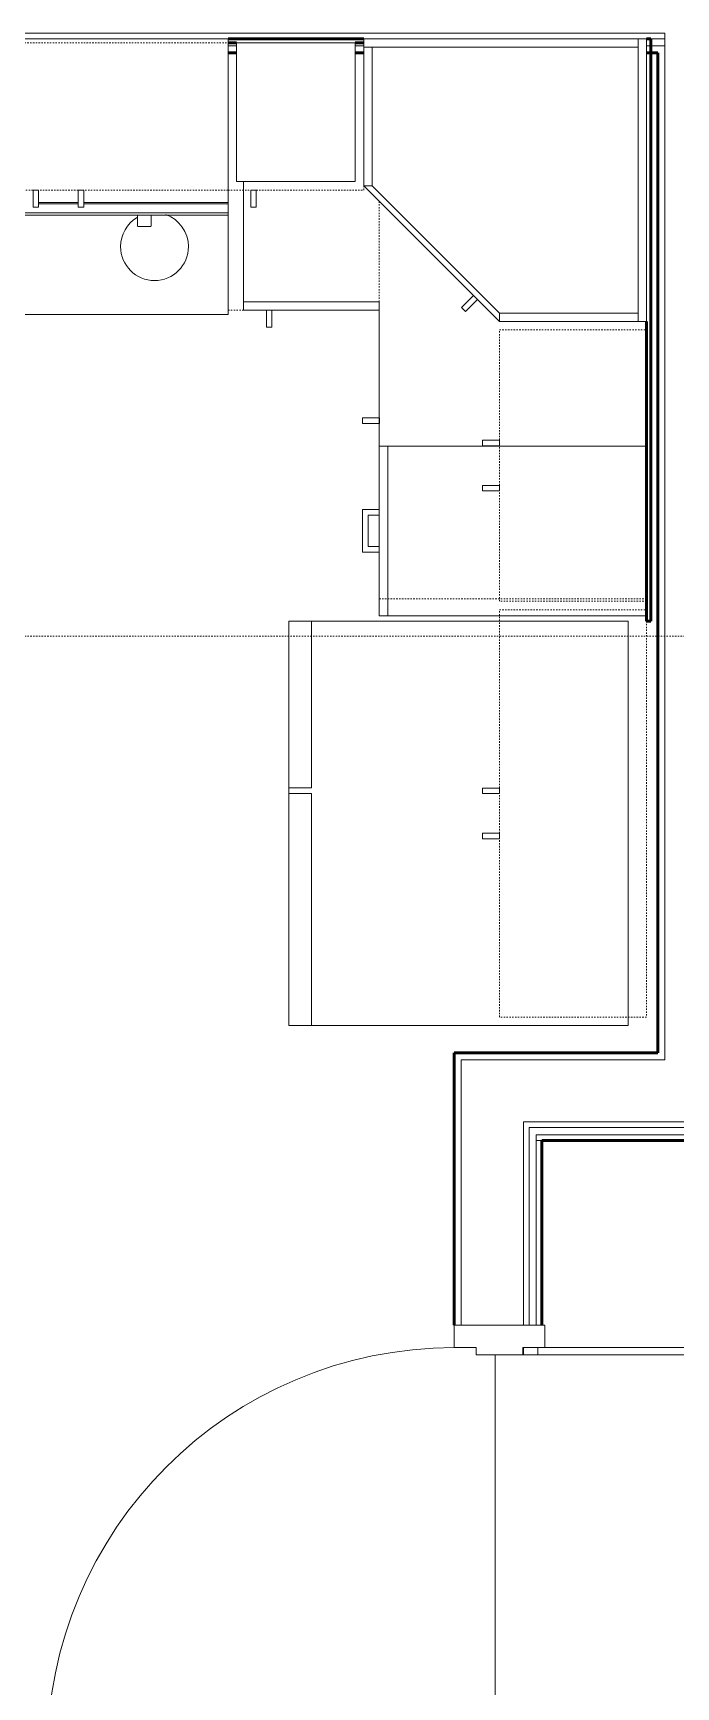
# Model space of a CAD drawing. Header units: inches. Extents: x -4217 to -1814, y 9706 to 12425.
# Drawn here: x -3542.5 to -3485.7, y 10977.5 to 11123.7 of the extents above; entities that cross this region are included whole.
import ezdxf

# ---------------------------------------------------------------- set-up
doc = ezdxf.new("R2010")
doc.units = ezdxf.units.IN
doc.header["$MEASUREMENT"] = 0
doc.linetypes.add('Aligning Line 1_8_', pattern=[0.25, 0.125, -0.125])
doc.linetypes.add('Dash', pattern=[0.25, 0.125, -0.125])
for name, color, linetype, lineweight in [('A-DOOR-7', 31, 'Continuous', 9), ('A-DOOR-FRAM', 31, 'Continuous', 20), ('A-FLOR', 192, 'Continuous', 13), ('A-FLOR-1', 50, 'Continuous', 13), ('A-WALL', 113, 'Continuous', 13), ('A-WALL-3', 10, 'Continuous', 50), ('G-ANNO-SYMB', 111, 'Aligning Line 1_8_', 9), ('I-WALL-3', 2, 'Continuous', 50), ('Q-CASE', 31, 'Continuous', 9), ('Q-CASE-3', 250, 'Continuous', 9), ('Q-CASE-4', 250, 'Dash', 9), ('Q-CASE-HDLN-1', 250, 'Dash', 9), ('Q-SPCQ-1', 250, 'Continuous', 9)]:
    doc.layers.add(name, color=color, linetype=linetype, lineweight=lineweight)

msp = doc.modelspace()

# ---------------------------------------------------------------- linework, layer by layer
at = {"layer": 'A-DOOR-7'}
msp.add_arc((-3505.29874, 10971.4894), 36, 90, 180, dxfattribs=at)
at = {"layer": 'A-DOOR-FRAM'}
for p, q in [((-3505.29874, 11009.4894), (-3497.29874, 11009.4894)), ((-3505.29874, 11007.4894), (-3505.29874, 11009.4894)), ((-3497.29874, 11009.4894), (-3497.29874, 11007.4894)), ((-3503.36124, 11007.4894), (-3505.29874, 11007.4894)), ((-3503.36124, 11006.8644), (-3503.36124, 11007.4894)), ((-3499.23624, 11006.8644), (-3503.36124, 11006.8644)), ((-3499.23624, 11007.4894), (-3499.23624, 11006.8644)), ((-3497.29874, 11007.4894), (-3499.23624, 11007.4894))]:
    msp.add_line(p, q, dxfattribs=at)
at = {"layer": 'A-FLOR'}
for p, q in [((-3501.67374, 11006.8644), (-3501.67374, 10972.1144)), ((-3435.32374, 11006.8644), (-3499.23624, 11006.8644)), ((-3497.29874, 11007.4894), (-3435.32374, 11007.4894))]:
    msp.add_line(p, q, dxfattribs=at)
at = {"layer": 'A-FLOR-1'}
for p, q in [((-3499.17374, 11006.8644), (-3499.17374, 11007.4894)), ((-3497.92374, 11007.4894), (-3497.92374, 11006.8644))]:
    msp.add_line(p, q, dxfattribs=at)
at = {"layer": 'A-WALL'}
for p, q in [((-3486.67374, 11123.6894), (-3852.47374, 11123.6894)), ((-3486.67374, 11032.9394), (-3486.67374, 11123.6894)), ((-3513.29874, 11123.1894), (-3525.29874, 11123.1894)), ((-3524.54874, 11122.5644), (-3525.29874, 11122.5644)), ((-3513.29874, 11122.5644), (-3514.04874, 11122.5644)), ((-3486.67374, 11123.1894), (-3488.29874, 11123.1894)), ((-3486.67374, 11122.5644), (-3488.29874, 11122.5644)), ((-3504.67374, 11009.4894), (-3504.67374, 11032.9394)), ((-3486.67374, 11032.9394), (-3504.67374, 11032.9394)), ((-3499.17374, 11009.4894), (-3499.17374, 11027.4394)), ((-3481.17374, 11027.4394), (-3499.17374, 11027.4394)), ((-3498.67374, 11009.4894), (-3498.67374, 11026.9394)), ((-3480.67374, 11026.9394), (-3498.67374, 11026.9394)), ((-3498.04874, 11009.4894), (-3498.04874, 11026.3144)), ((-3480.04874, 11026.3144), (-3498.04874, 11026.3144)), ((-3497.54874, 11025.8144), (-3498.04874, 11025.8144))]:
    msp.add_line(p, q, dxfattribs=at)
at = {"layer": 'A-WALL-3'}
for p, q in [((-3513.29874, 11123.1894), (-3525.29874, 11123.1894)), ((-3525.29874, 11122.8144), (-3524.54874, 11122.8144)), ((-3514.04874, 11122.8144), (-3513.29874, 11122.8144)), ((-3487.92374, 11123.1894), (-3488.29874, 11123.1894)), ((-3487.92374, 11071.7144), (-3487.92374, 11123.1894)), ((-3488.29874, 11098.1894), (-3488.29874, 11071.7144)), ((-3488.29874, 11071.7144), (-3487.92374, 11071.7144))]:
    msp.add_line(p, q, dxfattribs=at)
at = {"layer": 'G-ANNO-SYMB'}
msp.add_line((-1910.90801, 11070.38095), (-4027.08301, 11070.38095), dxfattribs=at)
at = {"layer": 'I-WALL-3'}
for p, q in [((-3525.29874, 11121.9394), (-3524.54874, 11121.9394)), ((-3514.04874, 11121.9394), (-3513.29874, 11121.9394)), ((-3488.29874, 11121.9394), (-3487.29874, 11121.9394)), ((-3487.29874, 11121.9394), (-3487.29874, 11033.5644)), ((-3505.29874, 11033.5644), (-3505.29874, 11009.4894)), ((-3487.29874, 11033.5644), (-3505.29874, 11033.5644)), ((-3497.54874, 11009.4894), (-3497.54874, 11025.8144)), ((-3497.54874, 11025.8144), (-3479.54874, 11025.8144))]:
    msp.add_line(p, q, dxfattribs=at)
at = {"layer": 'Q-CASE'}
for p, q in [((-3513.29874, 11110.1894), (-3501.29874, 11098.1894)), ((-3512.54874, 11110.1894), (-3513.29874, 11110.1894)), ((-3501.29874, 11098.9394), (-3512.54874, 11110.1894)), ((-3501.29874, 11098.1894), (-3501.29874, 11098.9394))]:
    msp.add_line(p, q, dxfattribs=at)
at = {"layer": 'Q-CASE-3'}
for p, q in [((-3525.29874, 11123.1894), (-3555.18063, 11123.1894)), ((-3525.29874, 11123.1894), (-3525.29874, 11108.70121)), ((-3514.04874, 11122.8144), (-3524.54874, 11122.8144)), ((-3524.54874, 11122.8144), (-3524.54874, 11110.5644)), ((-3514.04874, 11110.5644), (-3514.04874, 11122.8144)), ((-3513.29874, 11123.1894), (-3513.29874, 11122.4394)), ((-3489.04874, 11123.1894), (-3513.29874, 11123.1894)), ((-3512.54874, 11122.4394), (-3513.29874, 11122.4394)), ((-3513.29874, 11122.4394), (-3513.29874, 11110.1894)), ((-3513.29874, 11122.4394), (-3489.04874, 11122.4394)), ((-3489.04874, 11122.4394), (-3512.54874, 11122.4394)), ((-3512.54874, 11122.4394), (-3512.54874, 11110.1894)), ((-3512.54874, 11110.1894), (-3512.54874, 11122.4394)), ((-3489.04874, 11122.4394), (-3489.04874, 11123.1894)), ((-3488.29874, 11123.1894), (-3489.04874, 11123.1894)), ((-3489.04874, 11123.1894), (-3489.04874, 11098.1894)), ((-3489.04874, 11098.9394), (-3489.04874, 11122.4394)), ((-3488.29874, 11098.1894), (-3488.29874, 11123.1894)), ((-3524.54874, 11110.5644), (-3514.04874, 11110.5644)), ((-3523.92374, 11110.5644), (-3523.92374, 11099.1894)), ((-3542.53718, 11109.8144), (-3542.04874, 11109.8144)), ((-3542.53718, 11109.8144), (-3542.53718, 11108.31514)), ((-3542.04874, 11108.31514), (-3542.04874, 11109.8144)), ((-3538.53718, 11109.8144), (-3538.04874, 11109.8144)), ((-3538.53718, 11109.8144), (-3538.53718, 11108.31514)), ((-3538.04874, 11108.31514), (-3538.04874, 11109.8144)), ((-3523.29874, 11109.8144), (-3522.81029, 11109.8144)), ((-3523.29874, 11109.8144), (-3523.29874, 11108.31514)), ((-3522.81029, 11108.31514), (-3522.81029, 11109.8144)), ((-3513.29874, 11110.1894), (-3512.54874, 11110.1894)), ((-3512.54874, 11110.1894), (-3501.29874, 11098.9394)), ((-3555.18063, 11107.7957), (-3525.29874, 11107.7957)), ((-3555.18063, 11107.59006), (-3525.29874, 11107.59006)), ((-3542.53718, 11108.31514), (-3542.04874, 11108.31514)), ((-3538.53718, 11108.70121), (-3542.04874, 11108.70121)), ((-3542.04874, 11108.5831), (-3538.53718, 11108.5831)), ((-3538.53718, 11108.31514), (-3538.04874, 11108.31514)), ((-3525.29874, 11108.70121), (-3538.04874, 11108.70121)), ((-3538.04874, 11108.5831), (-3525.29874, 11108.5831)), ((-3533.29086, 11106.63942), (-3533.29086, 11107.55462)), ((-3532.09875, 11107.55462), (-3532.09875, 11106.63942)), ((-3525.29874, 11108.5831), (-3525.29874, 11107.7957)), ((-3525.29874, 11107.7957), (-3525.29874, 11107.59006)), ((-3523.29874, 11108.31514), (-3522.81029, 11108.31514)), ((-3533.29086, 11106.59025), (-3532.09875, 11106.59025)), ((-3503.59683, 11100.48749), (-3504.65697, 11099.42736)), ((-3504.31158, 11099.08198), (-3503.25145, 11100.14211)), ((-3523.92374, 11099.9394), (-3511.92374, 11099.9394)), ((-3523.92374, 11099.1894), (-3511.92374, 11099.1894)), ((-3521.91218, 11099.1894), (-3521.42374, 11099.1894)), ((-3521.91218, 11099.1894), (-3521.91218, 11097.69014)), ((-3521.42374, 11097.69014), (-3521.42374, 11099.1894)), ((-3511.92374, 11099.9394), (-3511.92374, 11087.1894)), ((-3511.92374, 11099.9394), (-3511.92374, 11099.1894)), ((-3511.92374, 11099.1894), (-3511.92374, 11087.1894)), ((-3504.65697, 11099.42736), (-3504.31158, 11099.08198)), ((-3501.29874, 11098.9394), (-3489.04874, 11098.9394)), ((-3489.04874, 11098.9394), (-3501.29874, 11098.9394)), ((-3501.29874, 11098.9394), (-3501.29874, 11098.1894)), ((-3489.04874, 11098.1894), (-3489.04874, 11098.9394)), ((-3521.91218, 11097.69014), (-3521.42374, 11097.69014)), ((-3501.29874, 11098.1894), (-3489.04874, 11098.1894)), ((-3489.04874, 11098.1894), (-3488.29874, 11098.1894)), ((-3513.41893, 11089.67784), (-3513.41893, 11089.1894)), ((-3511.91968, 11089.67784), (-3513.41893, 11089.67784)), ((-3513.41893, 11089.1894), (-3511.91968, 11089.1894)), ((-3511.91968, 11089.67784), (-3511.91968, 11089.1894)), ((-3511.92374, 11087.1894), (-3511.17374, 11087.1894)), ((-3511.92374, 11072.1894), (-3511.92374, 11087.1894)), ((-3511.92374, 11087.1894), (-3488.29874, 11087.1894)), ((-3488.29874, 11087.1894), (-3511.17374, 11087.1894)), ((-3511.17374, 11087.1894), (-3511.17374, 11072.1894)), ((-3502.79799, 11087.70284), (-3502.79799, 11087.2144)), ((-3501.29874, 11087.70284), (-3502.79799, 11087.70284)), ((-3502.79799, 11087.2144), (-3501.29874, 11087.2144)), ((-3501.29874, 11087.70284), (-3501.29874, 11087.2144)), ((-3502.79799, 11083.70284), (-3502.79799, 11083.2144)), ((-3501.29874, 11083.70284), (-3502.79799, 11083.70284)), ((-3502.79799, 11083.2144), (-3501.29874, 11083.2144)), ((-3501.29874, 11083.70284), (-3501.29874, 11083.2144)), ((-3511.92374, 11081.5644), (-3513.42374, 11081.5644)), ((-3513.42374, 11081.5644), (-3513.42374, 11077.8144)), ((-3512.92436, 11078.31377), (-3512.92436, 11081.06502)), ((-3512.92436, 11081.06502), (-3511.92374, 11081.06502)), ((-3511.92374, 11081.06502), (-3511.92374, 11081.5644)), ((-3511.92374, 11078.31377), (-3512.92436, 11078.31377)), ((-3511.92374, 11078.31377), (-3511.92374, 11077.8144)), ((-3513.42374, 11077.8144), (-3511.92374, 11077.8144)), ((-3511.17374, 11072.1894), (-3511.92374, 11072.1894)), ((-3511.17374, 11072.1894), (-3488.29874, 11072.1894)), ((-3502.79799, 11056.95284), (-3502.79799, 11056.4644)), ((-3501.29874, 11056.95284), (-3502.79799, 11056.95284)), ((-3502.79799, 11056.4644), (-3501.29874, 11056.4644)), ((-3501.29874, 11056.95284), (-3501.29874, 11056.4644)), ((-3502.79799, 11052.95284), (-3502.79799, 11052.4644)), ((-3501.29874, 11052.95284), (-3502.79799, 11052.95284)), ((-3502.79799, 11052.4644), (-3501.29874, 11052.4644)), ((-3501.29874, 11052.95284), (-3501.29874, 11052.4644))]:
    msp.add_line(p, q, dxfattribs=at)
at = {"layer": 'Q-CASE-4'}
for p, q in [((-3555.29874, 11122.8144), (-3525.29874, 11122.8144)), ((-3525.29874, 11122.8144), (-3525.29874, 11109.8144)), ((-3513.29874, 11122.8144), (-3525.29874, 11122.8144)), ((-3525.29874, 11122.8144), (-3525.29874, 11109.8144)), ((-3513.29874, 11109.8144), (-3513.29874, 11122.8144)), ((-3525.29874, 11109.8144), (-3555.29874, 11109.8144)), ((-3525.29874, 11109.8144), (-3513.29874, 11109.8144)), ((-3501.29874, 11097.4644), (-3488.29874, 11097.4644)), ((-3501.29874, 11073.4644), (-3501.29874, 11097.4644)), ((-3488.29874, 11097.4644), (-3488.29874, 11073.4644)), ((-3488.29874, 11073.4644), (-3501.29874, 11073.4644)), ((-3501.29874, 11072.7144), (-3488.29874, 11072.7144)), ((-3501.29874, 11036.7144), (-3501.29874, 11072.7144)), ((-3488.29874, 11072.7144), (-3488.29874, 11036.7144)), ((-3488.29874, 11036.7144), (-3501.29874, 11036.7144))]:
    msp.add_line(p, q, dxfattribs=at)
at = {"layer": 'Q-CASE-HDLN-1'}
for p, q in [((-3511.92374, 11108.8144), (-3511.92374, 11099.1894)), ((-3511.92374, 11073.6894), (-3511.92374, 11108.8144)), ((-3511.92374, 11099.1894), (-3525.29874, 11099.1894)), ((-3488.29874, 11073.6894), (-3511.92374, 11073.6894))]:
    msp.add_line(p, q, dxfattribs=at)
at = {"layer": 'Q-SPCQ-1'}
for p, q in [((-3525.29874, 11108.5831), (-3525.29874, 11108.70121)), ((-3525.29874, 11098.8144), (-3525.29874, 11107.59006)), ((-3555.29874, 11098.8144), (-3525.29874, 11098.8144)), ((-3489.92374, 11071.7144), (-3519.92374, 11071.7144)), ((-3519.92374, 11071.7144), (-3519.92374, 11035.9644)), ((-3519.92374, 11056.9644), (-3519.92374, 11071.7144)), ((-3517.92374, 11071.7144), (-3519.92374, 11071.7144)), ((-3517.92374, 11071.7144), (-3517.92374, 11056.9644)), ((-3489.92374, 11035.9644), (-3489.92374, 11071.7144)), ((-3519.92374, 11056.9644), (-3517.92374, 11056.9644)), ((-3519.92374, 11035.9644), (-3519.92374, 11056.4644)), ((-3517.92374, 11056.4644), (-3519.92374, 11056.4644)), ((-3517.92374, 11056.4644), (-3517.92374, 11035.9644)), ((-3519.92374, 11035.9644), (-3489.92374, 11035.9644)), ((-3519.92374, 11035.9644), (-3517.92374, 11035.9644))]:
    msp.add_line(p, q, dxfattribs=at)
for start, end in [(120.4836595, 180), (0, 70.5233267), (180, 0)]:
    msp.add_arc((-3531.79874, 11104.8144), 3, start, end, dxfattribs=at)

doc.saveas('drawing.dxf')
